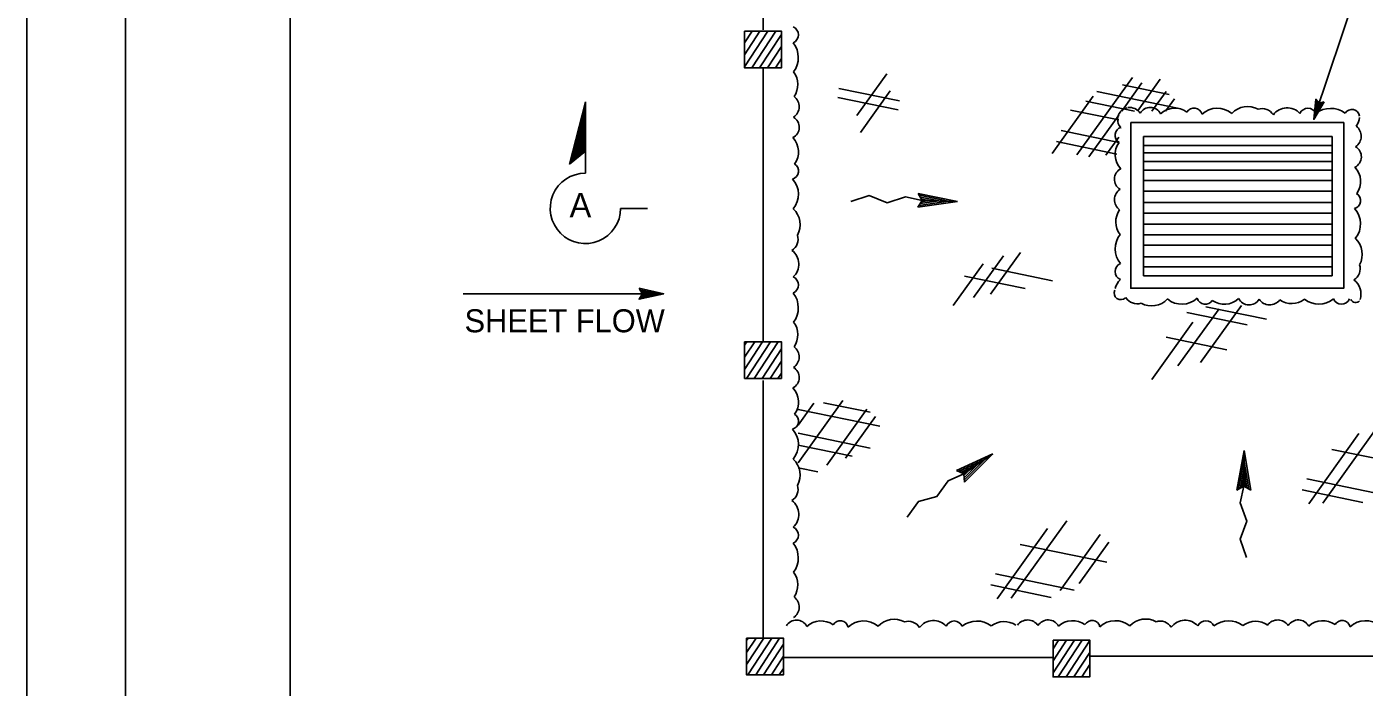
# Model space of a CAD drawing. Extents: x -894 to 866, y -472 to 714.
# Drawn here: x -894 to -487.6, y -156.7 to 44 of the extents above; entities that cross this region are included whole.
import ezdxf

# ---------------------------------------------------------------- set-up
doc = ezdxf.new("R2010")
doc.units = 0
for name, color, linetype in [('border_PLOTTING-ELEMENTS', 7, 'Continuous'), ('border_rw_22x34_Cut_Lines', 7, 'Continuous'), ('border_SHEET', 7, 'Continuous'), ('df_FLOW-LINE', 7, 'Continuous'), ('pp_PRESENTATION', 7, 'Continuous'), ('temp_CONSTRUCTION', 7, 'Continuous'), ('temp_CONSTRUCTION-anno', 7, 'Continuous')]:
    doc.layers.add(name, color=color, linetype=linetype)

msp = doc.modelspace()

# ---------------------------------------------------------------- linework, layer by layer
at = {"layer": 'border_PLOTTING-ELEMENTS'}
for points in [[(-894.04, -472.44), (865.96, -472.44), (865.96, 713.56), (-894.04, 713.56)], [(-864.04, 670.56), (835.96, 670.56), (835.96, -429.44), (-864.04, -429.44)]]:
    msp.add_lwpolyline(points, close=True, dxfattribs=at)
at = {"layer": 'border_rw_22x34_Cut_Lines'}
msp.add_lwpolyline([(-864.04, 670.56), (835.96, 670.56), (835.96, -429.44), (-864.04, -429.44)], close=True, dxfattribs=at)
at = {"layer": 'border_SHEET'}
msp.add_line((-814.04, -404.44), (-814.04, 645.56), dxfattribs=at)
at = {"layer": 'df_FLOW-LINE'}
for p, q in [((-623.11, -6.58), (-611.15, -9.05)), ((-621.94, -8.74), (-623.11, -6.58)), ((-622.79, -7.15), (-614.02, -8.97)), ((-622.48, -7.73), (-616.88, -8.89)), ((-623.23, -10.82), (-621.94, -8.74)), ((-611.15, -9.05), (-623.23, -10.82)), ((-614.02, -8.97), (-622.88, -10.27)), ((-616.88, -8.89), (-622.54, -9.71)), ((-619.8, -8.8), (-622.19, -9.15)), ((-622.17, -8.31), (-619.8, -8.8)), ((-707.97, -35.4), (-707.97, -35.4)), ((-700.47, -37.08), (-761.45, -37.08)), ((-707.97, -38.74), (-707.97, -38.74)), ((-700.47, -37.08), (-700.47, -37.08)), ((-526.35, -96.75), (-524.13, -84.75)), ((-524.13, -84.75), (-522.1, -96.79)), ((-611.49, -90.81), (-600.41, -85.69)), ((-610.9, -91.08), (-602.77, -87.33)), ((-610.3, -91.36), (-605.11, -88.95)), ((-605.11, -88.95), (-609.17, -92.98)), ((-602.77, -87.33), (-609.12, -93.64)), ((-600.41, -85.69), (-609.07, -94.29)), ((-525.78, -96.43), (-524.15, -87.62)), ((-524.15, -87.62), (-522.66, -96.45)), ((-609.27, -91.85), (-611.49, -90.81)), ((-609.71, -91.64), (-607.51, -90.62)), ((-609.07, -94.29), (-609.27, -91.85)), ((-607.51, -90.62), (-609.23, -92.33)), ((-525.21, -96.1), (-524.17, -90.47)), ((-524.64, -95.77), (-524.2, -93.4)), ((-524.2, -93.4), (-523.8, -95.78)), ((-524.17, -90.47), (-523.23, -96.12)), ((-524.22, -95.54), (-526.35, -96.75)), ((-522.1, -96.79), (-524.22, -95.54))]:
    msp.add_line(p, q, dxfattribs=at)
for points in [[(-643.59, -9.1), (-638.03, -7.28), (-632.59, -9.42), (-627.03, -7.6), (-621.94, -8.74), (-611.15, -9.05)], [(-523.4, -117.18), (-525.34, -111.66), (-523.31, -106.17), (-525.25, -100.65), (-524.22, -95.54), (-524.13, -84.75)], [(-626.47, -105.01), (-623.08, -100.24), (-617.43, -98.73), (-614.04, -93.96), (-609.27, -91.85), (-600.41, -85.69)]]:
    msp.add_lwpolyline(points, dxfattribs=at)
msp.add_lwpolyline([(-707.97, -35.4), (-700.47, -37.08), (-707.97, -38.74), (-707.7, -38.3), (-702.21, -37.08), (-707.71, -35.85), (-707.44, -36.29), (-703.92, -37.08), (-707.44, -37.85), (-707.17, -37.41), (-705.65, -37.07), (-707.18, -36.73), (-706.97, -37.08), (-707.97, -38.74), (-706.97, -37.08)], close=True, dxfattribs=at)
at = {"layer": 'pp_PRESENTATION'}
for p, q in [((-724.27, 21.2), (-729.09, 2.3)), ((-724.27, -0.45), (-724.27, 21.2)), ((-724.27, 19.65), (-728.59, 2.71)), ((-724.27, 18.1), (-728.09, 3.11)), ((-724.27, 16.54), (-727.6, 3.52)), ((-724.27, 14.99), (-727.1, 3.92)), ((-724.27, 13.43), (-726.6, 4.33)), ((-724.27, 11.88), (-726.1, 4.73)), ((-724.27, 10.32), (-725.6, 5.13)), ((-724.27, 8.77), (-725.1, 5.54)), ((-724.27, 6.21), (-729.09, 2.3)), ((-724.27, 7.21), (-724.6, 5.94)), ((-713.58, -11.14), (-705.45, -11.14))]:
    msp.add_line(p, q, dxfattribs=at)
msp.add_arc((-724.27, -11.14), 10.69, 90, 0.0005, dxfattribs=at)
at = {"layer": 'temp_CONSTRUCTION'}
for p, q in [((-668.83, 42.74), (-675.9, 31.86)), ((-671.22, 42.74), (-675.9, 35.53)), ((-673.6, 42.74), (-675.9, 39.2)), ((-666.45, 42.74), (-673.71, 31.56)), ((-664.73, 41.72), (-671.32, 31.56)), ((-664.73, 38.04), (-668.94, 31.56)), ((-664.73, 34.37), (-666.55, 31.56)), ((-632.7, 29.71), (-641.75, 17.09)), ((-558.05, 28.64), (-574.9, 5.14)), ((-647.25, 25.28), (-628.85, 21.5)), ((-631.67, 24.55), (-640.72, 11.93)), ((-555.13, 26.99), (-561.29, 18.39)), ((-561.02, 26.37), (-546.84, 23.46)), ((-549.56, 28.07), (-556.5, 18.39)), ((-547.83, 24.41), (-552.14, 18.39)), ((-647.59, 22.53), (-629.19, 18.75)), ((-569.95, 22.95), (-582.41, 5.57)), ((-572.15, 21.42), (-557.38, 18.39)), ((-568.9, 24.37), (-543.87, 19.23)), ((-545.25, 22.15), (-547.94, 18.39)), ((-576.84, 18.74), (-562.16, 15.72)), ((-562.16, 17.18), (-571.25, 4.5)), ((-579.7, 12.48), (-562.16, 8.88)), ((-581.14, 9.13), (-562.74, 5.35)), ((-562.16, 10.5), (-566.09, 5.02)), ((-554.58, 7.95), (-497.41, 7.95)), ((-554.58, 5.74), (-497.41, 5.74)), ((-554.58, 3.08), (-497.41, 3.08)), ((-554.58, 0.43), (-497.41, 0.43)), ((-554.58, -2.67), (-497.41, -2.67)), ((-554.58, -5.92), (-497.41, -5.92)), ((-554.58, -9.31), (-497.41, -9.31)), ((-554.58, -12.55), (-497.41, -12.55)), ((-554.58, -15.94), (-497.41, -15.94)), ((-554.58, -19.19), (-497.41, -19.19)), ((-554.58, -22.29), (-497.41, -22.29)), ((-603.43, -28.02), (-612.48, -40.64)), ((-597.24, -25.61), (-606.29, -38.23)), ((-592.07, -24.58), (-601.12, -37.2)), ((-554.58, -25.83), (-497.41, -25.83)), ((-609.03, -31.76), (-590.63, -35.54)), ((-600.77, -29.36), (-582.37, -33.13)), ((-554.58, -28.92), (-497.41, -28.92)), ((-524.85, -40.61), (-537.31, -58)), ((-531.73, -41.65), (-544.2, -59.03)), ((-541.55, -42.76), (-523.15, -46.53)), ((-535.7, -41.04), (-517.3, -44.81)), ((-539.65, -45.77), (-552.12, -63.15)), ((-670.45, -51.65), (-675.9, -60.06)), ((-672.83, -51.65), (-675.9, -56.38)), ((-675.22, -51.65), (-675.9, -52.71)), ((-668.06, -51.65), (-675.32, -62.83)), ((-665.68, -51.65), (-672.94, -62.83)), ((-547.75, -50.32), (-529.35, -54.09)), ((-664.73, -53.87), (-670.55, -62.83)), ((-664.73, -57.54), (-668.17, -62.83)), ((-664.73, -61.21), (-665.78, -62.83)), ((-646.02, -69.57), (-659.6, -88.5)), ((-654.81, -70.32), (-659.6, -76.99)), ((-659.6, -72.23), (-634.77, -77.32)), ((-651.92, -70.19), (-637.74, -73.1)), ((-638.72, -72.14), (-650.91, -89.14)), ((-636.14, -74.41), (-645.19, -87.03)), ((-483.34, -77.19), (-500.19, -100.69)), ((-659.6, -79.49), (-637.77, -83.97)), ((-489.2, -79.59), (-504.48, -100.9)), ((-659.6, -83.06), (-643.24, -86.42)), ((-497.44, -84.41), (-471.09, -89.82)), ((-659.6, -89.98), (-653.64, -91.2)), ((-504.99, -93.35), (-481.01, -98.27)), ((-506.43, -96.7), (-488.03, -100.48)), ((-583.88, -108.46), (-599.16, -129.77)), ((-578.02, -106.06), (-594.87, -129.55)), ((-592.12, -113.27), (-565.77, -118.68)), ((-567.8, -110.28), (-579.98, -127.28)), ((-565.22, -112.55), (-574.27, -125.17)), ((-601.11, -125.57), (-582.71, -129.34)), ((-599.67, -122.22), (-575.7, -127.14)), ((-670.04, -141.7), (-675.28, -149.77)), ((-672.43, -141.7), (-675.28, -146.1)), ((-674.81, -141.7), (-675.28, -142.42)), ((-667.66, -141.7), (-674.92, -152.88)), ((-665.27, -141.7), (-672.53, -152.88)), ((-664.11, -143.58), (-670.15, -152.88)), ((-575.69, -142.32), (-582.17, -152.3)), ((-578.08, -142.32), (-582.17, -148.63)), ((-580.46, -142.32), (-582.17, -144.96)), ((-573.31, -142.32), (-580.57, -153.5)), ((-571, -142.44), (-578.18, -153.5)), ((-571, -146.11), (-575.8, -153.5)), ((-664.11, -147.25), (-667.76, -152.88)), ((-571, -149.78), (-573.41, -153.5)), ((-664.11, -150.92), (-665.38, -152.88)), ((-571, -153.46), (-571.03, -153.5))]:
    msp.add_line(p, q, dxfattribs=at)
for points in [[(-670.25, 43.08), (-670.25, 72.32)], [(-670.25, 0.99), (-670.25, 31.3)], [(-670.25, -51.65), (-670.25, 0.99)], [(-670.25, -70.35), (-670.25, -63.45)], [(-670.25, -141.7), (-670.25, -70.35)], [(-664.11, -147.61), (-582.31, -147.61)], [(-484.92, -147.23), (-570.81, -147.23)]]:
    msp.add_lwpolyline(points, dxfattribs=at)
for points in [[(-675.9, 42.74), (-664.73, 42.74), (-664.73, 31.56), (-675.9, 31.56)], [(-558.57, 14.9), (-493.82, 14.9), (-493.82, -35.39), (-558.57, -35.39)], [(-554.66, 10.67), (-497.34, 10.67), (-497.34, -31.64), (-554.66, -31.64)], [(-675.9, -51.65), (-664.73, -51.65), (-664.73, -62.83), (-675.9, -62.83)], [(-675.28, -141.7), (-664.11, -141.7), (-664.11, -152.88), (-675.28, -152.88)], [(-582.17, -142.32), (-571, -142.32), (-571, -153.5), (-582.17, -153.5)]]:
    msp.add_lwpolyline(points, close=True, dxfattribs=at)
for centre, radius, start, end in [((-662.23, 41.6), 2.68, 294.5196, 65.4804), ((-666.87, 34.68), 7.3, 323.3979, 37.9353), ((-666.19, 26.47), 6.46, 325.656, 36.6973), ((-663.14, 19.76), 3.83, 303.6905, 53.3403), ((-662.84, 13.52), 3.55, 297.0211, 59.1913), ((-559.17, 15.87), 3.41, 137.0454, 222.9546), ((-558.89, 15.67), 3.83, 101.8237, 143.3403), ((-558.89, 15.67), 3.83, 33.6905, 97.7757), ((-552.65, 15.98), 3.55, 27.0211, 149.1913), ((-545.16, 12.93), 6.36, 54.5002, 132.8354), ((-539.32, 16.83), 2.5, 14.0578, 149.3233), ((-532.22, 12.49), 6.81, 49.9986, 133.3536), ((-523.01, 13.17), 6.63, 61.3634, 136.8458), ((-518.63, 15.13), 4.04, 32.3474, 107.3796), ((-511.01, 14.21), 5.21, 42.1292, 143.705), ((-504.71, 16.59), 2.68, 24.5196, 155.4804), ((-497.78, 11.95), 7.3, 53.3979, 127.9353), ((-491.38, 16.5), 2.42, 7.9172, 147.5353), ((-495.37, 17.49), 6.46, 325.656, 351.2205), ((-560.83, 11.05), 2.5, 104.0578, 239.3233), ((-492.33, 10.78), 3.83, 303.6905, 53.3403), ((-665.88, 6.03), 6.36, 324.5002, 42.8354), ((-556.93, 5.21), 6.36, 144.5002, 222.8354), ((-492.02, 4.54), 3.55, 297.0211, 59.1913), ((-661.98, 0.19), 2.5, 284.0578, 59.3233), ((-559.98, -2.28), 3.55, 117.0211, 239.1913), ((-495.07, -2.94), 6.36, 324.5002, 42.8354), ((-666.33, -6.9), 6.81, 319.9986, 43.3536), ((-559.67, -8.51), 3.83, 123.6905, 233.3403), ((-491.17, -8.78), 2.5, 284.0578, 59.3233), ((-665.65, -16.12), 6.63, 331.3634, 46.8458), ((-556.63, -15.23), 6.46, 145.656, 216.6973), ((-495.52, -15.88), 6.81, 319.9986, 43.3536), ((-663.69, -20.5), 4.04, 302.3474, 17.3796), ((-555.95, -23.44), 7.3, 143.3979, 217.9353), ((-494.83, -25.1), 6.63, 331.3634, 46.8458), ((-664.61, -28.12), 5.21, 312.1292, 53.705), ((-560.59, -30.36), 2.68, 114.5196, 245.4804), ((-492.87, -29.48), 4.04, 302.3474, 17.3796), ((-662.23, -34.42), 2.68, 294.5196, 65.4804), ((-561.56, -36.85), 2.04, 154.4139, 315.1102), ((-558.21, -36.66), 5.21, 132.1292, 167.3432), ((-493.79, -37.1), 5.21, 341.0585, 53.705), ((-666.87, -41.35), 7.3, 323.3979, 37.9353), ((-556.61, -36.1), 4.04, 212.3474, 287.3796), ((-552.23, -34.14), 6.63, 241.3634, 316.8458), ((-543.02, -33.46), 6.81, 229.9986, 313.3536), ((-535.92, -37.81), 2.5, 194.0578, 329.3233), ((-530.08, -33.91), 6.36, 234.5002, 312.8354), ((-522.59, -36.95), 3.55, 207.0211, 329.1913), ((-516.35, -36.65), 3.83, 213.6905, 323.3403), ((-509.64, -33.6), 6.46, 235.656, 306.6973), ((-501.43, -32.92), 7.3, 233.3979, 307.9353), ((-494.51, -37.56), 2.68, 204.5196, 335.4804), ((-490.18, -37.98), 1.75, 210.6418, 313.085), ((-666.19, -49.55), 6.46, 325.656, 36.6973), ((-663.14, -56.27), 3.83, 303.6905, 53.3403), ((-662.84, -62.51), 3.55, 297.0211, 59.1913), ((-665.88, -69.99), 6.36, 324.5002, 42.8354), ((-661.98, -75.83), 2.5, 284.0578, 59.3233), ((-666.33, -82.93), 6.81, 319.9986, 43.3536), ((-665.65, -92.15), 6.63, 331.3634, 46.8458), ((-663.69, -96.53), 4.04, 302.3474, 17.3796), ((-664.61, -104.14), 5.21, 312.1292, 53.705), ((-662.23, -110.45), 2.68, 294.5196, 65.4804), ((-666.87, -117.37), 7.3, 323.3979, 37.9353), ((-666.19, -125.58), 6.46, 325.656, 36.6973), ((-663.14, -132.3), 3.83, 303.6905, 53.3403), ((-660.15, -139.81), 3.55, 27.0211, 149.1913), ((-652.67, -142.86), 6.36, 54.5002, 132.8354), ((-646.83, -138.96), 2.5, 14.0578, 149.3233), ((-639.73, -143.31), 6.81, 49.9986, 133.3536), ((-630.51, -142.62), 6.63, 61.3634, 136.8458), ((-626.13, -140.66), 4.04, 32.3474, 107.3796), ((-618.52, -141.58), 5.21, 42.1292, 143.705), ((-612.21, -139.2), 2.68, 24.5196, 155.4804), ((-605.29, -143.84), 7.3, 53.3979, 127.9353), ((-597.08, -143.16), 6.46, 55.656, 126.6973), ((-589.89, -140.04), 3.83, 33.6905, 143.3403), ((-583.66, -139.74), 3.55, 27.0211, 149.1913), ((-576.17, -142.78), 6.36, 54.5002, 132.8354), ((-570.33, -138.88), 2.5, 14.0578, 149.3233), ((-563.23, -143.23), 6.81, 49.9986, 133.3536), ((-554.02, -142.55), 6.63, 61.3634, 136.8458), ((-549.63, -140.59), 4.04, 32.3474, 107.3796), ((-542.02, -141.51), 5.21, 42.1292, 143.705), ((-535.71, -139.12), 2.68, 24.5196, 155.4804), ((-528.79, -143.76), 7.3, 53.3979, 127.9353), ((-520.58, -143.08), 6.46, 55.656, 126.6973), ((-513.87, -140.04), 3.83, 33.6905, 143.3403), ((-507.63, -139.74), 3.55, 27.0211, 149.1913), ((-500.14, -142.78), 6.36, 54.5002, 132.8354), ((-494.31, -138.88), 2.5, 14.0578, 149.3233), ((-487.21, -143.23), 6.81, 49.9986, 133.3536)]:
    msp.add_arc(centre, radius, start, end, dxfattribs=at)
at = {"layer": 'temp_CONSTRUCTION-anno'}
for p, q in [((-502.48, 17.31), (-455.12, 159.06)), ((-502.31, 22.02), (-502.31, 22.02)), ((-499.77, 21.18), (-499.77, 21.18)), ((-502.95, 15.91), (-502.95, 15.91))]:
    msp.add_line(p, q, dxfattribs=at)
msp.add_lwpolyline([(-499.77, 21.18), (-502.95, 15.91), (-502.31, 22.02), (-502.04, 21.71), (-502.51, 17.23), (-500.18, 21.09), (-500.58, 21), (-502.07, 18.53), (-501.77, 21.39), (-501.5, 21.08), (-501.63, 19.84), (-500.99, 20.91), (-501.3, 20.84), (-502.31, 22.02), (-501.3, 20.84)], close=True, dxfattribs=at)

# ---------------------------------------------------------------- texts
at = {"layer": 'pp_PRESENTATION'}
msp.add_text('A', height=7.39, dxfattribs=at).set_placement((-729.08, -13.83))
at = {"layer": 'temp_CONSTRUCTION-anno'}
msp.add_text('SHEET FLOW', height=7, dxfattribs=at).set_placement((-761, -48.8))

doc.saveas('drawing.dxf')
